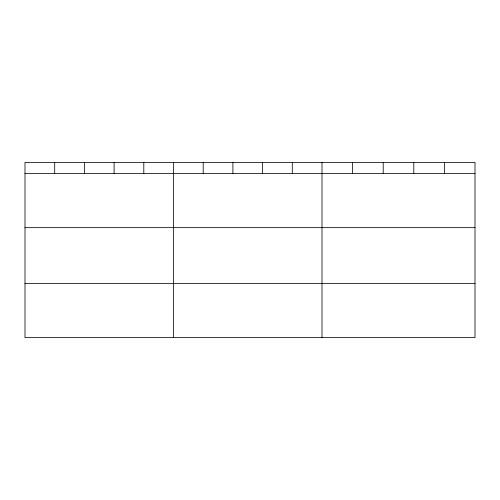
<?xml version="1.0" encoding="UTF-8"?>
<svg xmlns="http://www.w3.org/2000/svg" width="500" height="500" viewBox="0 0 500 500"><rect width="100%" height="100%" fill="white"/><g stroke="black" fill="none" stroke-linecap="round" stroke-linejoin="round"><path stroke-width="0.75" d="M475 227.662L475 162.387L25 162.387L25 337.612L475 337.612L475 227.662L25 227.662M25 173.506L475 173.506M25 283.456L475 283.456M444.4 162.387L444.4 173.506M413.8 162.387L413.8 173.506M383.2 162.387L383.2 173.506M352.6 162.387L352.6 173.506M322 162.387L322 337.612M292.3 162.387L292.3 173.506M262.6 162.387L262.6 173.506M232.9 162.387L232.9 173.506M203.2 162.387L203.2 173.506M173.5 162.387L173.5 337.612M143.8 162.387L143.8 173.506M114.1 162.387L114.1 173.506M84.4 162.387L84.4 173.506M54.7 162.387L54.7 173.506"/></g></svg>
